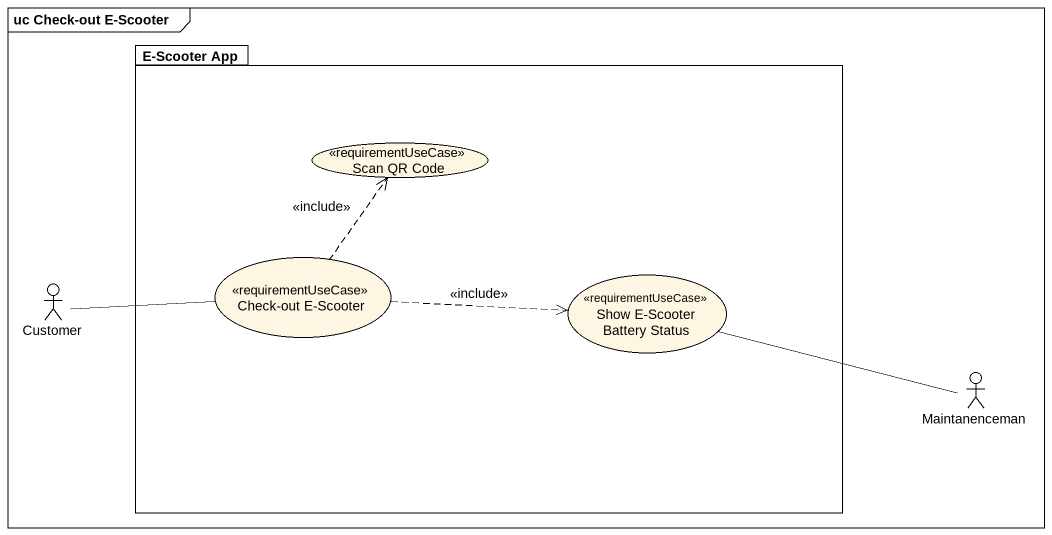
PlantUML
@startuml
mainframe uc Check-out E-Scooter
package "E-Scooter App" as E_Scooter_App {
  usecase "Scan QR Code" as Scan_QR_Code <<requirementUseCase>>
  usecase "Check-out E-Scooter" as Check_out_E_Scooter <<requirementUseCase>>
  usecase "Show E-Scooter Battery Status" as Show_E_Scooter_Battery <<requirementUseCase>>
}
actor Customer
actor Maintanenceman
Check_out_E_Scooter .up.> Scan_QR_Code : <<include>>
Check_out_E_Scooter .right.> Show_E_Scooter_Battery : <<include>>
Customer -right- Check_out_E_Scooter
Maintanenceman -left- Show_E_Scooter_Battery
@enduml
